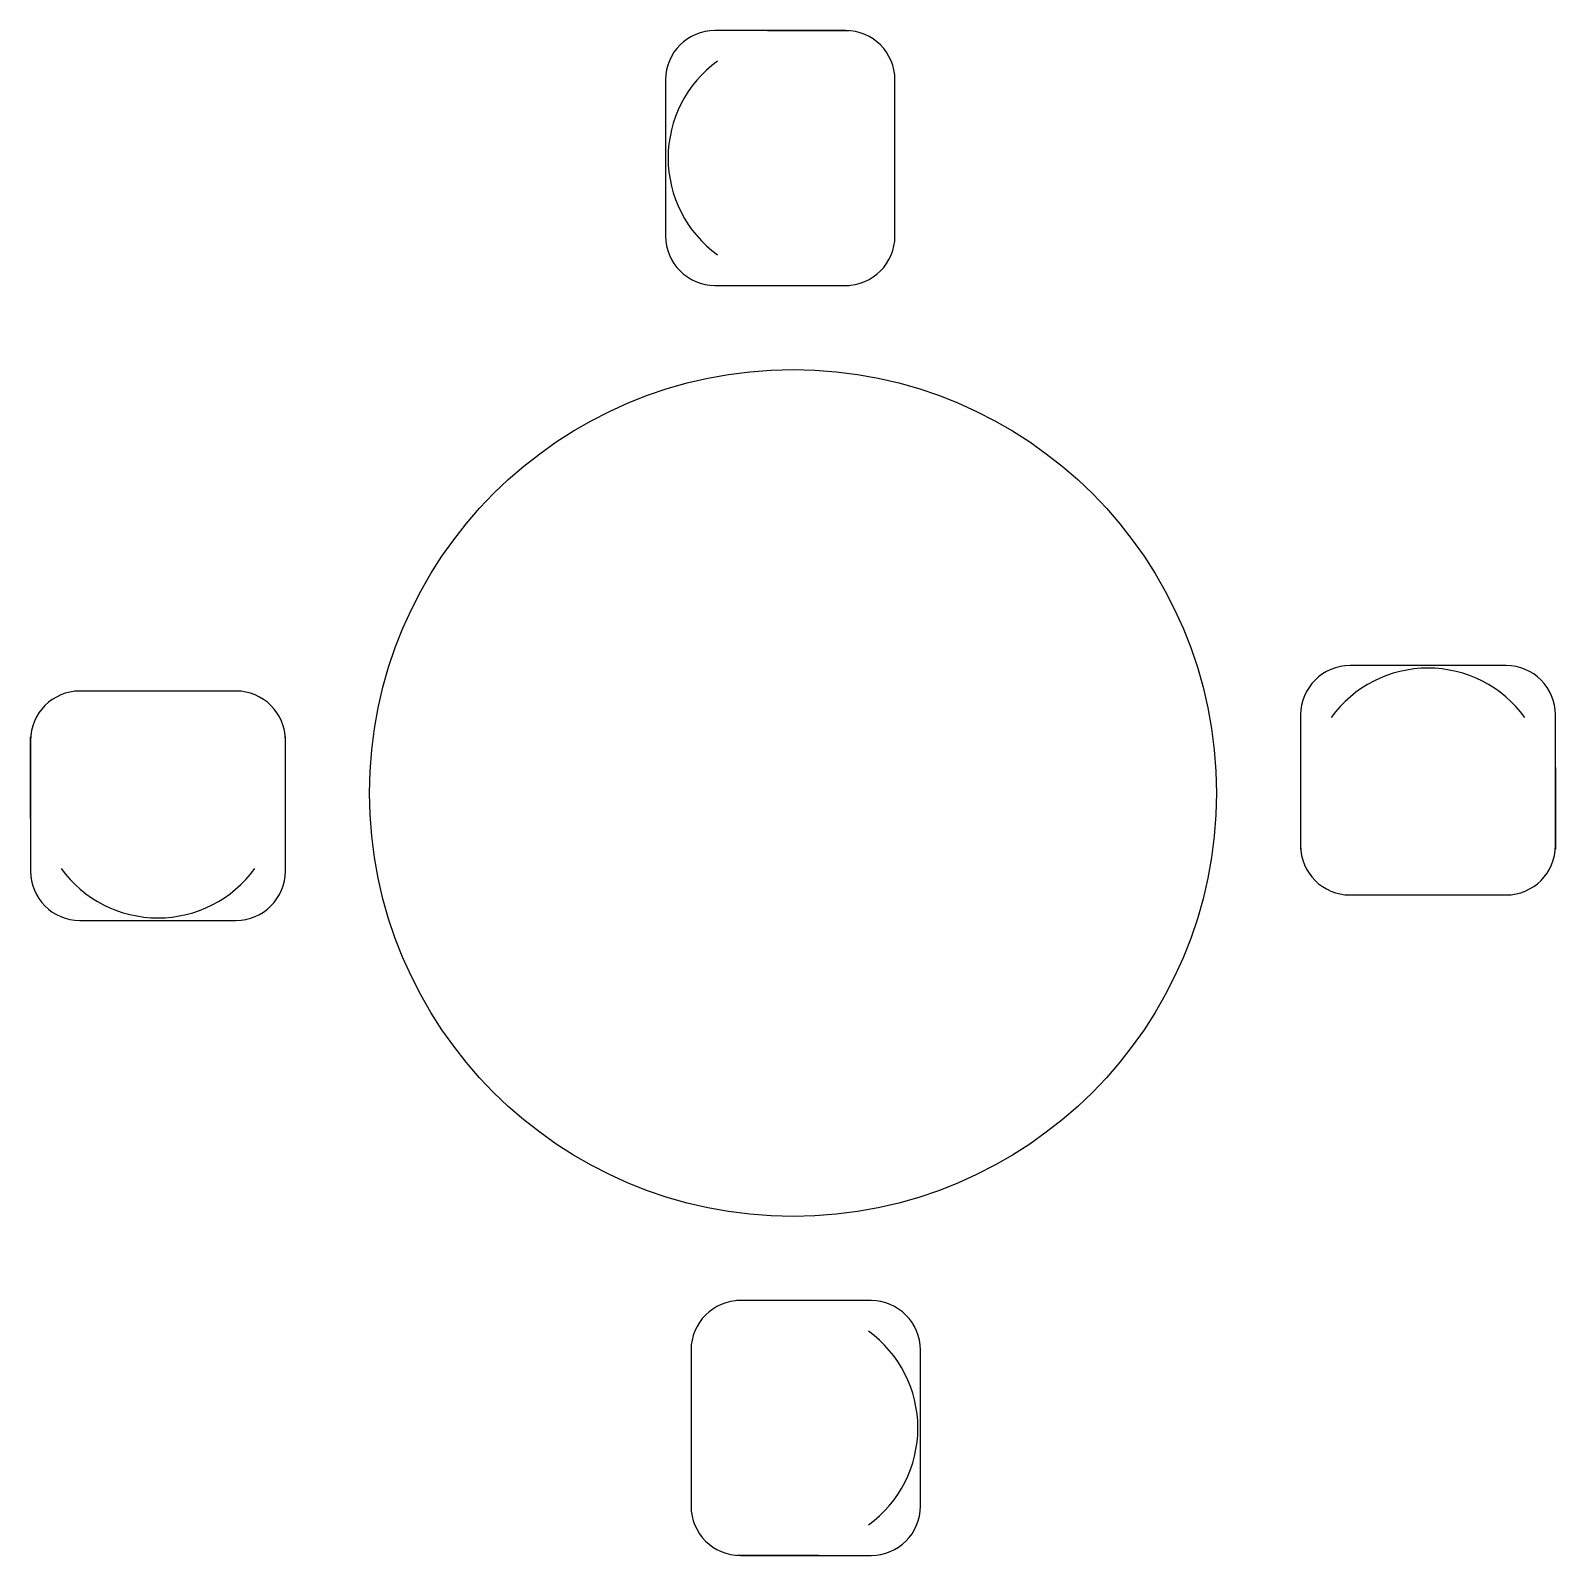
# Model space of a CAD drawing. Header units: millimetres. Extents: x -1081 to 1081, y -1081 to 1081.
import ezdxf

# ---------------------------------------------------------------- set-up
doc = ezdxf.new("R2010")
doc.units = ezdxf.units.MM

msp = doc.modelspace()

# ---------------------------------------------------------------- linework, layer by layer
at = {"layer": 'NT_PHONG_AN'}
for p, q in [((74.48, 1080.6), (-110.6, 1080.6)), ((-36.12, 1080.6), (79.46, 1080.6)), ((-180.6, 1010.6), (-180.6, 789.4)), ((144.48, 789.4), (144.48, 1010.6)), ((-110.6, 719.4), (74.48, 719.4)), ((-36.12, 719.4), (79.46, 719.4)), ((1010.6, 180.6), (789.4, 180.6)), ((-789.4, 144.48), (-1010.6, 144.48)), ((719.4, 110.6), (719.4, -74.48)), ((1080.6, -74.48), (1080.6, 110.6)), ((-1080.6, -36.12), (-1080.6, 79.46)), ((-1080.6, 74.48), (-1080.6, -110.6)), ((-719.4, -36.12), (-719.4, 79.46)), ((-719.4, -110.6), (-719.4, 74.48)), ((719.4, 36.12), (719.4, -79.46)), ((1080.6, 36.12), (1080.6, -79.46)), ((789.4, -144.48), (1010.6, -144.48)), ((-1010.6, -180.6), (-789.4, -180.6)), ((36.12, -719.4), (-79.46, -719.4)), ((110.6, -719.4), (-74.48, -719.4)), ((-144.48, -789.4), (-144.48, -1010.6)), ((180.6, -1010.6), (180.6, -789.4)), ((36.12, -1080.6), (-79.46, -1080.6)), ((-74.48, -1080.6), (110.6, -1080.6))]:
    msp.add_line(p, q, dxfattribs=at)
msp.add_circle((0, 0), 600, dxfattribs=at)
for centre, radius, start, end in [((-110.6, 1010.6), 70, 450, 540), ((74.48, 1010.6), 70, 360, 450), ((-7.22, 900), 169.76, 486, 594), ((-110.6, 789.4), 70, 180, 270), ((74.48, 789.4), 70, 270, 360), ((789.4, 110.6), 70, 90, 180), ((900, 7.22), 169.76, 396, 504), ((1010.6, 110.6), 70, 360, 450), ((-1010.6, 74.48), 70, 450, 540), ((-789.4, 74.48), 70, 360, 450), ((789.4, -74.48), 70, 180, 270), ((1010.6, -74.48), 70, 270, 360), ((-900, -7.22), 169.76, 576, 684), ((-1010.6, -110.6), 70, 540, 630), ((-789.4, -110.6), 70, 270, 360), ((-74.48, -789.4), 70, 450, 540), ((110.6, -789.4), 70, 360, 450), ((7.22, -900), 169.76, 666, 774), ((-74.48, -1010.6), 70, 540, 630), ((110.6, -1010.6), 70, 630, 720)]:
    msp.add_arc(centre, radius, start, end, dxfattribs=at)

doc.saveas('drawing.dxf')
